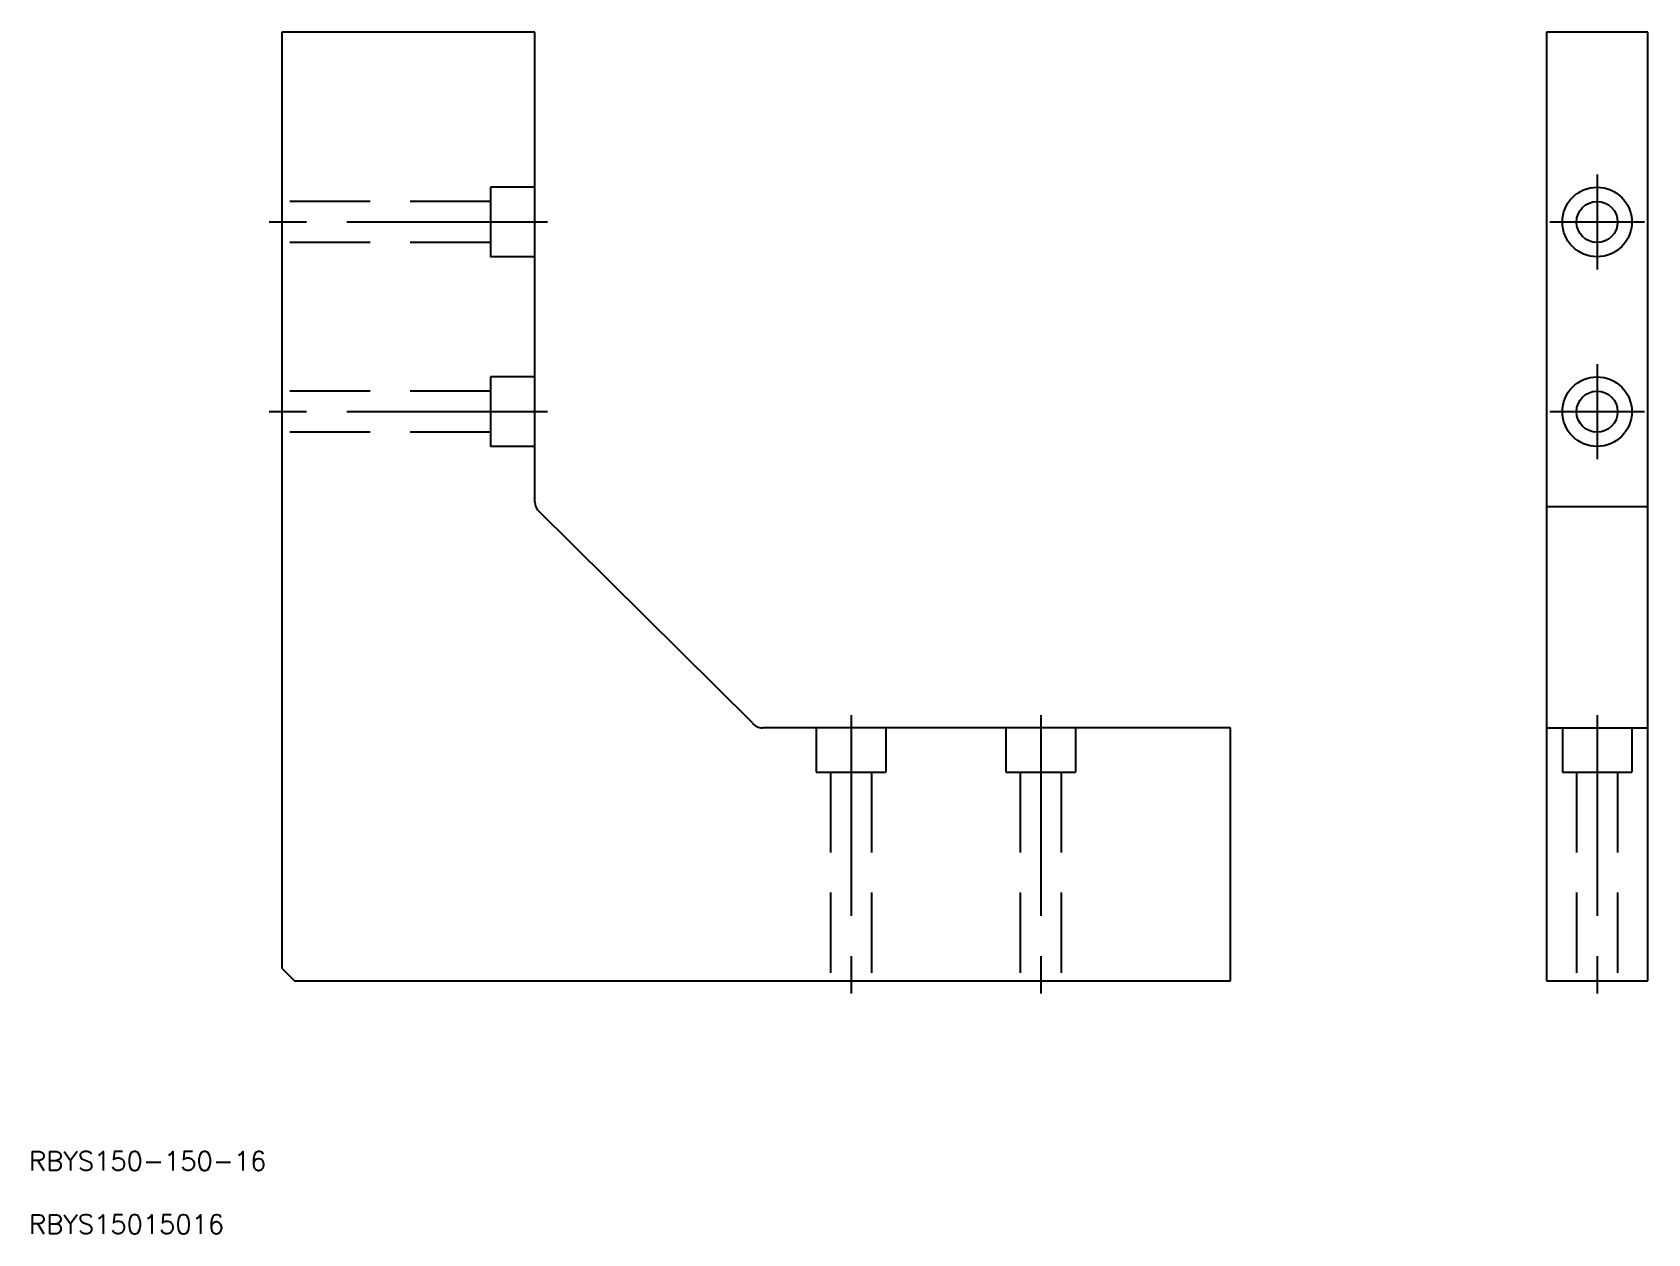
# Model space of a CAD drawing. Extents: x 11 to 266, y 10 to 200.
import ezdxf

# ---------------------------------------------------------------- set-up
doc = ezdxf.new("R2010")
doc.units = 0
doc.linetypes.add('CENTER', pattern=[50.8, 31.75, -6.35, 6.35, -6.35])
doc.linetypes.add('DASHED', pattern=[19.05, 12.7, -6.35])
doc.layers.get('0').update_dxf_attribs({"linetype": 'CONTINUOUS'})
doc.layers.add('CENTER', color=1, linetype='CENTER')
doc.styles.get("Standard").update_dxf_attribs({"font": 'txt.shx'})

msp = doc.modelspace()

# ---------------------------------------------------------------- linework, layer by layer
at = {"color": 7, "linetype": 'CONTINUOUS'}
for p, q in [((50, 200), (50, 52)), ((90, 200), (50, 200)), ((90, 125.69), (90, 200)), ((266, 200), (250, 200)), ((250, 200), (250, 50)), ((266, 50), (266, 200)), ((124.4, 90.77), (90.42, 124.46)), ((250, 125), (266, 125)), ((200, 90), (125.98, 90)), ((200, 50), (200, 90)), ((250, 90), (266, 90)), ((50, 52), (52, 50)), ((52, 50), (200, 50)), ((250, 50), (266, 50))]:
    msp.add_line(p, q, dxfattribs=at)
at = {"color": 3, "linetype": 'DASHED'}
for p, q in [((90, 175.5), (83, 175.5)), ((83, 175.5), (83, 164.5)), ((83, 173.25), (50, 173.25)), ((83, 166.75), (50, 166.75)), ((90, 164.5), (83, 164.5)), ((83, 143.25), (50, 143.25)), ((90, 145.5), (83, 145.5)), ((83, 145.5), (83, 134.5)), ((83, 136.75), (50, 136.75)), ((90, 134.5), (83, 134.5)), ((134.5, 90), (134.5, 83)), ((145.5, 90), (145.5, 83)), ((164.5, 90), (164.5, 83)), ((175.5, 90), (175.5, 83)), ((252.5, 90), (252.5, 83)), ((263.5, 90), (263.5, 83)), ((134.5, 83), (145.5, 83)), ((136.75, 83), (136.75, 50)), ((143.25, 83), (143.25, 50)), ((164.5, 83), (175.5, 83)), ((166.75, 83), (166.75, 50)), ((173.25, 83), (173.25, 50)), ((252.5, 83), (263.5, 83)), ((254.75, 83), (254.75, 50)), ((261.25, 83), (261.25, 50))]:
    msp.add_line(p, q, dxfattribs=at)
at = {"color": 7, "linetype": 'CONTINUOUS'}
for centre, radius in [((258, 170), 5.5), ((258, 170), 3.25), ((258, 140), 5.5), ((258, 140), 3.25)]:
    msp.add_circle(centre, radius, dxfattribs=at)
for centre, start, end in [((92, 125.69), 180, 217.875), ((125.98, 92), 217.875, 270)]:
    msp.add_arc(centre, 2, start, end, dxfattribs=at)
at = {"layer": 'CENTER', "color": 1, "linetype": 'CENTER'}
for p, q in [((258, 177.5), (258, 162.5)), ((92, 170), (48, 170)), ((265.5, 170), (250.5, 170)), ((258, 147.5), (258, 132.5)), ((92, 140), (48, 140)), ((265.5, 140), (250.5, 140)), ((140, 92), (140, 48)), ((170, 92), (170, 48)), ((258, 92), (258, 48))]:
    msp.add_line(p, q, dxfattribs=at)

# ---------------------------------------------------------------- texts
at = {"color": 7, "linetype": 'CONTINUOUS'}
for s, p in [('RBYS150-150-16 ', (10, 20)), ('RBYS15015016 ', (10, 10))]:
    msp.add_text(s, height=3, dxfattribs=at).set_placement(p)

doc.saveas('drawing.dxf')
